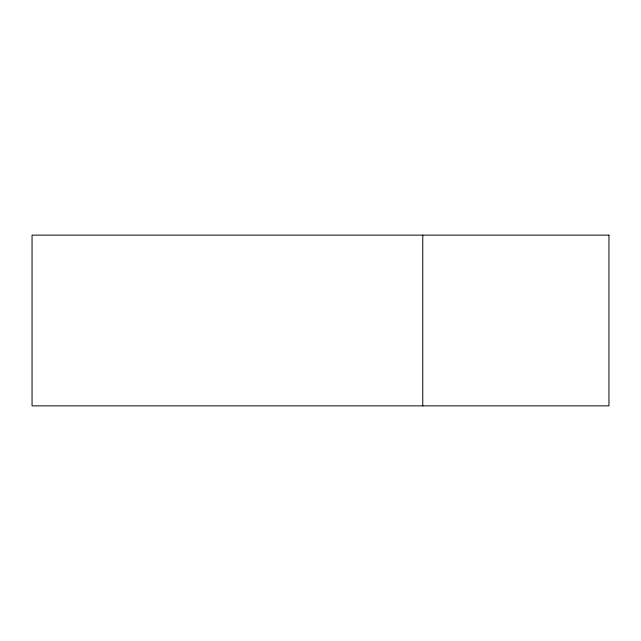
<?xml version="1.0" encoding="UTF-8"?>
<svg xmlns="http://www.w3.org/2000/svg" width="641" height="641" viewBox="0 0 641 641"><rect width="100%" height="100%" fill="white"/><g stroke="black" fill="none" stroke-linecap="round" stroke-linejoin="round"><path stroke-width="0.96" d="M422.764 235.135L422.764 405.865M608.95 235.135L32.05 235.135L32.05 405.865L608.95 405.865L608.95 235.135"/></g></svg>
